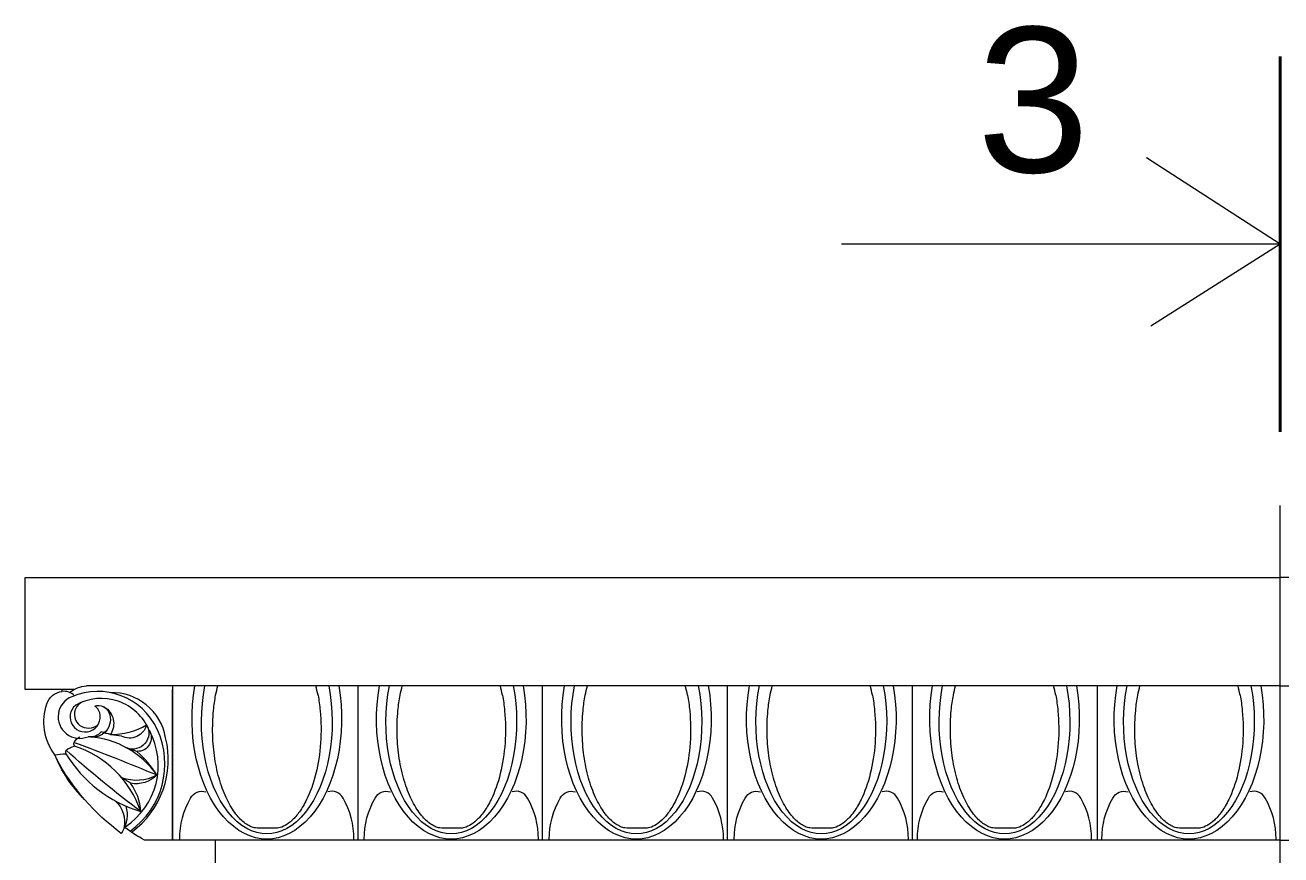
# Model space of a CAD drawing. Header units: millimetres. Extents: x 542654 to 551203, y 315718 to 321804.
# Drawn here: x 544172.7 to 544497.7, y 321434.4 to 321649.2 of the extents above; entities that cross this region are included whole.
import ezdxf

# ---------------------------------------------------------------- set-up
doc = ezdxf.new("R2010")
doc.units = ezdxf.units.MM
doc.layers.add('cad-block.com', color=250, linetype='Continuous')
doc.styles.get("Standard").update_dxf_attribs({"font": 'arial.ttf'})

msp = doc.modelspace()

# ---------------------------------------------------------------- linework, layer by layer
at = {"layer": 'cad-block.com', "color": 18, "lineweight": 40, "true_color": 0x000000}
msp.add_lwpolyline([(544497.56, 321641.05), (544497.56, 321543.9)], dxfattribs=at)
at = {"layer": 'cad-block.com', "color": 18, "lineweight": 15, "true_color": 0x000000}
for points in [[(544497.56, 321592.47), (544462.92, 321614.79)], [(544497.56, 321592.47), (544384.01, 321592.47)], [(544497.56, 321592.47), (544464.1, 321571.21)], [(544497.56, 320438.73), (544497.56, 321524.78)], [(544185.43, 321477.21), (544172.74, 321477.21), (544172.74, 321506.16)], [(544172.74, 321506.16), (544497.56, 321506.16)], [(544822.38, 321506.16), (544497.56, 321506.16)], [(544497.56, 321478.15), (544188.64, 321478.15)], [(544210.93, 321438.21), (544210.93, 321478.15)], [(544258.91, 321438.21), (544258.91, 321478.15)], [(544306.64, 321438.21), (544306.64, 321478.15)], [(544354.55, 321438.21), (544354.55, 321478.15)], [(544402.4, 321438.21), (544402.4, 321478.15)], [(544450.29, 321438.21), (544450.29, 321478.15)], [(544497.56, 321478.15), (544806.47, 321478.15)], [(544182.34, 321476.69), (544182.34, 321477.21)], [(544210.84, 321438.21), (544210.84, 321477.21)], [(544210.84, 321438.21), (544210.84, 321476.69)], [(544497.21, 321426.2), (544221.98, 321426.2), (544221.98, 321438.21)]]:
    msp.add_lwpolyline(points, dxfattribs=at)
for points in [[(544184.24, 321476.42, -0.151956), (544188.64, 321478.15)], [(544222.05, 321475.74, -0.004555), (544222.6, 321478.15, -0.004555)], [(544248.54, 321475.74, 0.004555), (544247.99, 321478.15, 0.004555)], [(544269.78, 321475.74, -0.004555), (544270.34, 321478.15, -0.004555)], [(544296.28, 321475.74, 0.004555), (544295.73, 321478.15, 0.004555)], [(544317.69, 321475.74, -0.004555), (544318.24, 321478.15, -0.004555)], [(544344.18, 321475.74, 0.004555), (544343.63, 321478.15, 0.004555)], [(544365.54, 321475.74, -0.004555), (544366.1, 321478.15, -0.004555)], [(544392.04, 321475.74, 0.004555), (544391.49, 321478.15, 0.004555)], [(544412.97, 321475.74, -0.004555), (544413.52, 321478.15, -0.004555)], [(544439.46, 321475.74, 0.004555), (544438.91, 321478.15, 0.004555)], [(544460.7, 321475.74, -0.004555), (544461.25, 321478.15, -0.004555)], [(544487.19, 321475.74, 0.004555), (544486.64, 321478.15, 0.004555)], [(544178.39, 321473.49, -0.302528), (544182.34, 321476.69, -0.368196)], [(544199.89, 321440.56, 0.362063), (544206.94, 321466.93, 0.402886), (544184.82, 321475.34, 1.008251), (544189.02, 321464.97, 1.663324)], [(544185.48, 321475.6, 0.242187), (544182.34, 321476.69, 2.771797)], [(544198.56, 321441.6, 0.392642), (544204.87, 321466.58, 0.449158), (544185.84, 321473.17, 2.136045), (544185.84, 321473.17, 2.157875)], [(544209.11, 321464.72, 0.369432), (544194.78, 321476.39, -35.014414)], [(544180.41, 321460.31, -0.252245), (544178.39, 321473.49, -1.55439)], [(544185.84, 321473.17, 2.1), (544191.76, 321471.86, 0.16202), (544190.75, 321472.87, -0.411912), (544194.44, 321471.27, -0.622436), (544189.02, 321464.97, -2.64123)], [(544187.58, 321473.98, 0.837338), (544189.24, 321467.23, 0.175874), (544191.6, 321468.07, -30.615089)], [(544193.21, 321472.68, -0.426448), (544194.83, 321465.57, 5.120728)], [(544204.18, 321468.01, -0.47574), (544197.68, 321465.12, -0.049249), (544192.41, 321466.22, -6.525653)], [(544194.83, 321465.57, 0.139383), (544204.18, 321468.01, -0.714805), (544199.07, 321462.06, 19.491564)], [(544185.5, 321462.52, -0.162385), (544185.41, 321463.52, -0.093288), (544186.87, 321464.98, -2.08851)], [(544194.83, 321465.57, -0.033734), (544192.41, 321466.22, -0.271828), (544189.17, 321464.98, -2.966876)], [(544197.66, 321454.43, 0.209356), (544206.85, 321455.07, 0.224027), (544189.46, 321464.95, 1.675529)], [(544200.4, 321440.34, 0.301421), (544209.11, 321464.72, -64.216308)], [(544204.87, 321466.58, -0.60065), (544201.69, 321461.19, -12.826416)], [(544180.41, 321460.31, -0.011655), (544183.29, 321460.57, -0.030515), (544183.32, 321461.52, -0.103531), (544185.5, 321462.52, -1.249098)], [(544183.29, 321460.57, 0.186545), (544202.66, 321445.63, 0.237086), (544185.5, 321462.52, -10.917586)], [(544202.66, 321445.63, -0.023314), (544183.32, 321461.52, -4.801302)], [(544185.41, 321463.52, -0.009982), (544206.85, 321455.07, -1.491744)], [(544206.85, 321455.07, 0.065185), (544201.69, 321461.19), (544199.07, 321462.06)], [(544196.04, 321448.38, -0.276781), (544198.29, 321441.34, -0.150188), (544197.6, 321439.97, -0.110994), (544180.83, 321459.3, -10.697262)], [(544206.85, 321455.07, -0.246553), (544200.03, 321452.92, -17.165638)], [(544202.66, 321445.63, 0.145606), (544200.03, 321452.92, 0.024567), (544197.66, 321454.43, -3.785371)], [(544212.75, 321438.49, -0.133513), (544215.57, 321449.08, -0.353138), (544219.53, 321450.71, -0.973296)], [(544257.84, 321438.49, 0.133513), (544255.01, 321449.08, 0.353138), (544251.06, 321450.71, 0.973296)], [(544260.49, 321438.49, -0.133513), (544263.31, 321449.08, -0.353138), (544267.26, 321450.71, -0.973296)], [(544305.57, 321438.49, 0.133513), (544302.75, 321449.08, 0.353138), (544298.8, 321450.71, 0.973296)], [(544308.4, 321438.49, -0.133513), (544311.22, 321449.08, -0.353138), (544315.17, 321450.71, -0.973296)], [(544353.48, 321438.49, 0.133513), (544350.66, 321449.08, 0.353138), (544346.7, 321450.71, 0.973296)], [(544356.25, 321438.49, -0.133513), (544359.07, 321449.08, -0.353138), (544363.02, 321450.71, -0.973296)], [(544401.33, 321438.49, 0.133513), (544398.51, 321449.08, 0.353138), (544394.56, 321450.71, 0.973296)], [(544403.67, 321438.49, -0.133513), (544406.49, 321449.08, -0.353138), (544410.45, 321450.71, -0.973296)], [(544448.75, 321438.49, 0.133513), (544445.93, 321449.08, 0.353138), (544441.98, 321450.71, 0.973296)], [(544451.4, 321438.49, -0.133513), (544454.22, 321449.08, -0.353138), (544458.18, 321450.71, -0.973296)], [(544496.49, 321438.49, 0.133513), (544493.66, 321449.08, 0.353138), (544489.71, 321450.71, 0.973296)], [(544197.99, 321440.5, 0.209678), (544198.91, 321446.98, 6.514822)], [(544497.56, 321438.21), (544203.66, 321438.21, -0.034658), (544198.52, 321441.51, -0.034658)], [(544497.56, 321438.21), (544791.46, 321438.21, 0.034658), (544796.59, 321441.51, 0.034658)]]:
    msp.add_lwpolyline(points, format="xyb", dxfattribs=at)
at = {"layer": 'cad-block.com', "color": 18, "lineweight": 15, "true_color": 0x000000, "extrusion": (0, 0, -1)}
for centre, major_axis, ratio, start_param, end_param in [((544235.29, 321469.57), (0, 31.09), 0.622407, 1.291316, 4.991869), ((544235.29, 321468.82), (0, 29), 0.583332, 1.243132, 5.040053), ((544283.03, 321469.57), (0, 31.09), 0.622407, 1.291316, 4.991869), ((544283.03, 321468.82), (0, 29), 0.583332, 1.243132, 5.040053), ((544330.94, 321469.57), (0, 31.09), 0.622407, 1.291316, 4.991869), ((544330.94, 321468.82), (0, 29), 0.583332, 1.243132, 5.040053), ((544378.79, 321469.57), (0, 31.09), 0.622407, 1.291316, 4.991869), ((544378.79, 321468.82), (0, 29), 0.583332, 1.243132, 5.040053), ((544426.21, 321469.57), (0, 31.09), 0.622407, 1.291316, 4.991869), ((544426.21, 321468.82), (0, 29), 0.583332, 1.243132, 5.040053), ((544473.94, 321469.57), (0, 31.09), 0.622407, 1.291316, 4.991869), ((544473.94, 321468.82), (0, 29), 0.583332, 1.243132, 5.040053), ((544210.03, 321466.27), (-28.51, 16.7), 0.832926, -1.267003, -0.819657), ((544210.03, 321466.28), (-28.51, 16.7), 0.832926, 5.016248, 5.463508)]:
    msp.add_ellipse(centre, major_axis=major_axis, ratio=ratio, start_param=start_param, end_param=end_param, dxfattribs=at)
at = {"layer": 'cad-block.com', "color": 18, "lineweight": 15, "true_color": 0x000000}
for points in [[(544248.54, 321475.74), (544248.78, 321474.43), (544248.97, 321473.08), (544249.36, 321468.97), (544249.39, 321466.14), (544249.01, 321460.61), (544248.59, 321457.91), (544247.35, 321452.93), (544246.54, 321450.65), (544245.01, 321447.54), (544244.39, 321446.48), (544243.12, 321444.7), (544242.49, 321443.96), (544241.23, 321442.78), (544240.61, 321442.33), (544239.44, 321441.68), (544238.9, 321441.48), (544238.03, 321441.3), (544237.69, 321441.27), (544232.72, 321441.28), (544232.38, 321441.33), (544231.67, 321441.5), (544231.3, 321441.64), (544230.52, 321442.01), (544230.12, 321442.25), (544228.92, 321443.13), (544228.1, 321443.93), (544226.49, 321446), (544225.71, 321447.26), (544224.29, 321450.18), (544223.65, 321451.82), (544222.58, 321455.39), (544222.15, 321457.32), (544221.53, 321461.32), (544221.34, 321463.4), (544221.23, 321467.59), (544221.3, 321469.7), (544221.63, 321473.11), (544221.81, 321474.45), (544222.05, 321475.74)], [(544296.28, 321475.74), (544296.52, 321474.43), (544296.7, 321473.08), (544297.1, 321468.97), (544297.13, 321466.14), (544296.75, 321460.61), (544296.33, 321457.91), (544295.09, 321452.93), (544294.27, 321450.65), (544292.75, 321447.54), (544292.13, 321446.48), (544290.86, 321444.7), (544290.22, 321443.96), (544288.96, 321442.78), (544288.35, 321442.33), (544287.18, 321441.68), (544286.63, 321441.48), (544285.77, 321441.3), (544285.43, 321441.27), (544280.46, 321441.28), (544280.12, 321441.33), (544279.4, 321441.5), (544279.03, 321441.64), (544278.26, 321442.01), (544277.86, 321442.25), (544276.66, 321443.13), (544275.83, 321443.93), (544274.23, 321446), (544273.44, 321447.26), (544272.02, 321450.18), (544271.39, 321451.82), (544270.32, 321455.39), (544269.88, 321457.32), (544269.27, 321461.32), (544269.08, 321463.4), (544268.96, 321467.59), (544269.03, 321469.7), (544269.36, 321473.11), (544269.55, 321474.45), (544269.78, 321475.74)], [(544344.18, 321475.74), (544344.42, 321474.43), (544344.61, 321473.08), (544345, 321468.97), (544345.04, 321466.14), (544344.65, 321460.61), (544344.23, 321457.91), (544343, 321452.93), (544342.18, 321450.65), (544340.66, 321447.54), (544340.03, 321446.48), (544338.77, 321444.7), (544338.13, 321443.96), (544336.87, 321442.78), (544336.25, 321442.33), (544335.09, 321441.68), (544334.54, 321441.48), (544333.67, 321441.3), (544333.33, 321441.27), (544328.36, 321441.28), (544328.02, 321441.33), (544327.31, 321441.5), (544326.94, 321441.64), (544326.17, 321442.01), (544325.76, 321442.25), (544324.56, 321443.13), (544323.74, 321443.93), (544322.13, 321446), (544321.35, 321447.26), (544319.93, 321450.18), (544319.29, 321451.82), (544318.22, 321455.39), (544317.79, 321457.32), (544317.17, 321461.32), (544316.98, 321463.4), (544316.87, 321467.59), (544316.94, 321469.7), (544317.27, 321473.11), (544317.45, 321474.45), (544317.69, 321475.74)], [(544392.04, 321475.74), (544392.28, 321474.43), (544392.46, 321473.08), (544392.86, 321468.97), (544392.89, 321466.14), (544392.51, 321460.61), (544392.09, 321457.91), (544390.85, 321452.93), (544390.03, 321450.65), (544388.51, 321447.54), (544387.89, 321446.48), (544386.62, 321444.7), (544385.98, 321443.96), (544384.72, 321442.78), (544384.11, 321442.33), (544382.94, 321441.68), (544382.39, 321441.48), (544381.53, 321441.3), (544381.19, 321441.27), (544376.22, 321441.28), (544375.88, 321441.33), (544375.16, 321441.5), (544374.79, 321441.64), (544374.02, 321442.01), (544373.62, 321442.25), (544372.42, 321443.13), (544371.59, 321443.93), (544369.99, 321446), (544369.2, 321447.26), (544367.78, 321450.18), (544367.15, 321451.82), (544366.08, 321455.39), (544365.64, 321457.32), (544365.03, 321461.32), (544364.84, 321463.4), (544364.72, 321467.59), (544364.79, 321469.7), (544365.12, 321473.11), (544365.31, 321474.45), (544365.54, 321475.74)], [(544439.46, 321475.74), (544439.7, 321474.43), (544439.89, 321473.08), (544440.28, 321468.97), (544440.31, 321466.14), (544439.93, 321460.61), (544439.51, 321457.91), (544438.27, 321452.93), (544437.46, 321450.65), (544435.93, 321447.54), (544435.31, 321446.48), (544434.04, 321444.7), (544433.4, 321443.96), (544432.14, 321442.78), (544431.53, 321442.33), (544430.36, 321441.68), (544429.82, 321441.48), (544428.95, 321441.3), (544428.61, 321441.27), (544423.64, 321441.28), (544423.3, 321441.33), (544422.59, 321441.5), (544422.22, 321441.64), (544421.44, 321442.01), (544421.04, 321442.25), (544419.84, 321443.13), (544419.02, 321443.93), (544417.41, 321446), (544416.63, 321447.26), (544415.21, 321450.18), (544414.57, 321451.82), (544413.5, 321455.39), (544413.07, 321457.32), (544412.45, 321461.32), (544412.26, 321463.4), (544412.15, 321467.59), (544412.22, 321469.7), (544412.55, 321473.11), (544412.73, 321474.45), (544412.97, 321475.74)], [(544487.19, 321475.74), (544487.43, 321474.43), (544487.62, 321473.08), (544488.01, 321468.97), (544488.04, 321466.14), (544487.66, 321460.61), (544487.24, 321457.91), (544486, 321452.93), (544485.19, 321450.65), (544483.66, 321447.54), (544483.04, 321446.48), (544481.77, 321444.7), (544481.14, 321443.96), (544479.88, 321442.78), (544479.26, 321442.33), (544478.09, 321441.68), (544477.55, 321441.48), (544476.68, 321441.3), (544476.34, 321441.27), (544471.37, 321441.28), (544471.03, 321441.33), (544470.32, 321441.5), (544469.95, 321441.64), (544469.17, 321442.01), (544468.77, 321442.25), (544467.57, 321443.13), (544466.75, 321443.93), (544465.14, 321446), (544464.36, 321447.26), (544462.94, 321450.18), (544462.3, 321451.82), (544461.23, 321455.39), (544460.8, 321457.32), (544460.18, 321461.32), (544459.99, 321463.4), (544459.88, 321467.59), (544459.95, 321469.7), (544460.28, 321473.11), (544460.46, 321474.45), (544460.7, 321475.74)]]:
    msp.add_open_spline(points, degree=3, knots=[4.38438, 4.38438, 4.38438, 4.38438, 4.536671, 4.536671, 4.841253, 4.841253, 5.145835, 5.145835, 5.450417, 5.450417, 5.636528, 5.636528, 5.815144, 5.815144, 5.993759, 5.993759, 6.172374, 6.172374, 6.293852, 6.293852, 6.415329, 6.415329, 6.536806, 6.536806, 6.658283, 6.658283, 6.887151, 6.887151, 7.116019, 7.116019, 7.344887, 7.344887, 7.573754, 7.573754, 7.802622, 7.802622, 8.03149, 8.03149, 8.18199, 8.18199, 8.18199, 8.18199], dxfattribs=at)

# ---------------------------------------------------------------- texts
at = {"layer": 'cad-block.com', "color": 18, "true_color": 0x000000, "insert": (544448.19, 321648.59), "char_height": 37.5, "width": 85.8382, "attachment_point": 3}
msp.add_mtext('{\\fArial|b0|i0|c0|p34;3}', dxfattribs=at)

doc.saveas('drawing.dxf')
